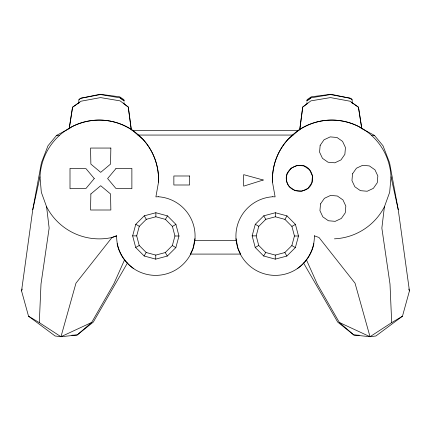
<?xml version="1.0" encoding="UTF-8"?>
<svg xmlns="http://www.w3.org/2000/svg" width="431" height="431" viewBox="0 0 431 431"><rect width="100%" height="100%" fill="white"/><g stroke="black" fill="none" stroke-linecap="round" stroke-linejoin="round"><path stroke-width="0.65" d="M123.993 103.79L123.999 102.551M155.747 259.139L144.169 255.998L135.711 247.48L132.646 235.87L135.781 224.276L144.288 215.807L155.882 212.736L167.46 215.877L175.918 224.395L178.984 236.005L175.848 247.599L167.341 256.062L155.747 259.139L155.758 255.087L146.201 252.491L139.224 245.46L136.692 235.881L139.283 226.313L146.303 219.325L155.871 216.788L165.429 219.379L172.405 226.41L174.938 235.994L172.346 245.562L165.326 252.55L155.758 255.087M155.871 216.788L155.882 212.736M275.253 259.139L263.675 255.998L255.222 247.48L252.151 235.87L255.292 224.276L263.799 215.807L275.393 212.736L286.965 215.877L295.424 224.395L298.494 236.005L295.354 247.599L286.847 256.062L275.253 259.139L275.264 255.087L265.711 252.491L258.729 245.46L256.197 235.881L258.789 226.313L265.808 219.325L275.377 216.788L284.934 219.379L291.911 226.41L294.448 235.994L291.857 245.562L284.837 252.55L275.264 255.087M275.377 216.788L275.393 212.736M307.12 100.886L307.12 99.642L311.306 96.824L330.943 94.281L350.344 98.316L352.192 99.642L352.181 103.375M124.64 259.677L113.849 283.819L91.647 322.474L60.97 336.719L39.307 322.63L40.999 284.045L49.145 228.101L46.591 206.826L41.322 192.248L39.997 176.796A59.424 59.424 0 0 1 59.252 135.63L56.547 135.399L47.97 145.813L41.414 162.799L32.761 209.703L21.55 290.914L28.538 316.219L55.114 335.991L60.97 336.719L77.149 335L93.295 322.097L127.468 262.948M314.339 235.805C314.727 248.843 307.675 261.213 297.185 268.696M306.36 259.677L317.151 283.819L339.353 322.474L370.03 336.719L375.886 335.991L402.462 316.219L409.45 290.914L398.239 209.703L389.586 162.799L383.03 145.813L374.453 135.399L371.748 135.63A59.424 59.424 0 0 1 391.003 176.796L389.678 192.248L384.409 206.826L381.855 228.101L390.001 284.045L391.693 322.63L370.03 336.719L353.851 335L337.705 322.097L303.532 262.948M298.268 130.722L299.782 129.451L302.724 107.05L310.907 100.87L330.458 97.589L349.983 101.21L358.484 107.217L361.835 128.654L359.115 126.757A59.392 59.246 0.2 0 0 299.717 129.445L287.946 139.439A59.44 59.44 0 0 0 272.494 182.178L275.107 196.875L272.581 196.714M299.782 129.451L302.724 107.05L307.341 103.575M194.984 238.677L192.953 248.757L190.313 254.085L240.687 254.085L238.047 248.757L236.016 238.677M32.761 209.703L39.997 176.796M60.97 336.719L75.975 283.162L111.995 237.497L116.661 235.805C116.273 248.843 123.325 261.213 133.815 268.696M21.55 290.914L22.256 289.034M79.115 99.518L81.012 98.171L100.536 94.551L120.082 97.832L124.171 100.924L120.082 97.832M144.169 255.998L146.201 252.491M165.429 219.379L167.46 215.877M263.675 255.998L265.711 252.491M284.934 219.379L286.965 215.877M307.001 102.551L307.007 103.79M91.647 322.474L77.149 335L71.805 335.237M310.934 97.832L306.829 100.924L310.934 97.832L330.464 94.551L349.988 98.171L351.885 99.518L349.988 98.171M79.449 102.336L72.559 107.217L69.165 128.654L71.885 126.757A59.392 59.246 -0.2 0 1 131.283 129.445L143.054 139.439A59.44 59.44 0 0 1 158.506 182.178L155.893 196.875L158.419 196.714M391.693 322.63L402.462 316.219M135.711 247.48L139.224 245.46M172.405 226.41L175.918 224.395M255.222 247.48L258.729 245.46M291.911 226.41L295.424 224.395M56.547 135.399L69.235 128.659L72.559 107.217L81.017 101.21L100.542 97.589L120.087 100.87L128.276 107.05L131.283 129.445L132.732 130.722M116.666 235.816L111.995 237.497A59.295 59.295 0 0 1 46.602 206.821M131.218 129.451L128.276 107.05L123.659 103.575M132.559 130.55L298.441 130.55M137.893 135.059L293.107 135.059M194.586 240.654L236.414 240.654M252.151 235.87L256.197 235.881M294.448 235.994L298.494 236.005M132.646 235.87L136.692 235.881M174.938 235.994L178.984 236.005M359.195 335.237L353.851 335L339.353 322.474M314.334 235.816L319.005 237.497L355.025 283.162L370.03 336.719M374.453 135.399L361.765 128.659L358.441 107.217L351.551 102.336M255.292 224.276L258.789 226.313M291.857 245.562L295.354 247.599M135.781 224.276L139.283 226.313M172.346 245.562L175.848 247.599M28.538 316.219L39.307 322.63M263.799 215.807L265.808 219.325M284.837 252.55L286.847 256.062M144.288 215.807L146.303 219.325M165.326 252.55L167.341 256.062M408.744 289.034L409.45 290.914M391.003 176.796L398.239 209.703M78.819 103.375L78.808 99.642L80.656 98.316L100.057 94.281L119.694 96.824L123.88 99.642L123.88 100.886M313.897 243.601A39.356 39.356 0 0 1 271.104 275.156A39.356 39.356 0 0 1 235.929 235.283A39.356 39.356 0 0 1 272.586 196.762M384.404 206.821A59.311 59.311 0 0 1 334.434 238.828M158.414 196.762A39.356 39.356 0 0 1 195.071 235.283A39.356 39.356 0 0 1 159.896 275.156A39.356 39.356 0 0 1 117.103 243.601M59.214 135.587A59.327 59.327 0 0 1 158.473 182.178M272.527 182.178A59.327 59.327 0 0 1 371.786 135.587M90.866 193.961L90.553 210.005L110.853 210.005L110.546 193.961L100.703 185.713L90.866 193.961M110.853 148.054L110.546 164.092L100.703 172.346L90.866 164.092L90.553 148.054L110.853 148.054M287.154 173.806C280.964 195.151 315.12 197.662 312.453 175.977C307.47 154.702 276.287 168.882 289.46 186.763L295.041 190.664L301.819 191.245L307.982 188.358L311.872 182.766L312.453 175.977L309.571 169.809L303.99 165.913L297.212 165.332L291.049 168.219L287.154 173.806M320.152 145.371L319.57 152.159L322.458 158.328L328.034 162.228L334.817 162.81L340.975 159.917L344.87 154.33L345.452 147.542L342.564 141.373L336.988 137.473L330.205 136.891L324.042 139.784L320.152 145.371M320.524 203.901L319.942 210.689L322.83 216.863L328.411 220.758L335.189 221.34L341.352 218.452L345.242 212.866L345.824 206.077L342.941 199.909L337.36 196.008L330.577 195.426L324.419 198.314L320.524 203.901M352.536 173.806L351.955 180.594L354.842 186.763L360.418 190.664L367.201 191.245L373.359 188.358L377.254 182.766L377.836 175.977L374.948 169.809L369.372 165.913L362.59 165.332L356.426 168.219L352.536 173.806M94.265 178.547L86.028 188.401L70.005 188.713L70.005 168.386L86.028 168.693L94.265 178.547M115.853 168.693L107.61 178.547L115.853 188.401L131.875 188.713L131.875 168.386L115.853 168.693M263.249 180.013L243.666 186.144L243.666 174.657L263.249 180.013M189.586 175.988L173.86 175.988L173.86 184.996L189.586 184.996L189.586 175.988"/></g></svg>
